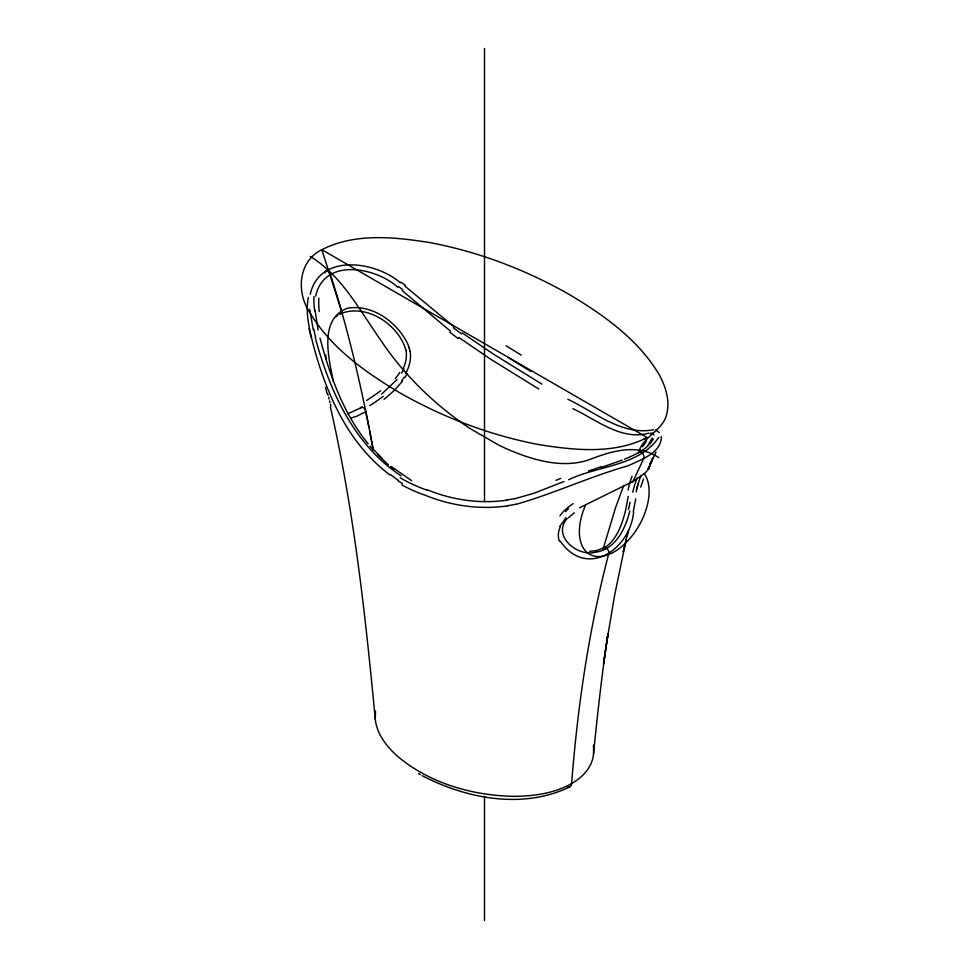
<?xml version="1.0" encoding="UTF-8"?>
<svg xmlns="http://www.w3.org/2000/svg" width="969" height="969" viewBox="0 0 969 969"><rect width="100%" height="100%" fill="white"/><g stroke="black" fill="none" stroke-linecap="round" stroke-linejoin="round"><path stroke-width="1.45" d="M330.344 406.823C353.891 509.633 365.337 614.77 375.33 719.628C377.002 734.308 386.728 746.627 397.411 756.171C429.424 783.206 472.036 795.537 513.449 796.324C533.931 796.3 555.249 793.32 573.115 782.673C579.607 778.701 585.494 773.468 589.358 766.83C591.163 763.729 592.483 760.35 593.198 756.837C597.34 715.837 601.761 674.824 607.926 634.053L603.517 664.116L607.926 634.053M593.67 753.785L593.476 745.137M579.583 507.78L632.999 481.423L644.797 473.284L648.213 469.553L648.673 468.306L647.776 468.427M375.524 711.089L375.257 718.841M606.957 640.812L614.673 594.99L626.253 539.297M308.348 297.374C305.187 313.532 309.608 329.944 313.459 345.57C326.529 394.444 348.283 443.79 389.95 474.955M310.237 294.322C319.455 252.752 375.681 261.194 400.367 282.778M315.652 296.199C324.009 257.342 375.657 267.129 397.738 287.248M627.561 533.834L623.237 551.833L624.557 546.407M633.605 512.068C630.225 549.157 586.778 579.51 560.094 540.968M627.27 535.603L628.675 530.237M603.106 548.926L605.08 547.473M629.789 511.002C625.489 528.747 615.412 549.762 595.075 552.306C577.233 556.896 551.809 535.796 567.228 518.451M602.972 549.508L615.485 507.853L623.757 485.36M648.673 468.548L650.623 463.085L648.346 469.347L652.67 458.167L648.346 469.347M649.787 465.629L656.001 452.014M658.763 437.455C638.741 466.355 598.067 465.52 568.633 479.716M404 368.438L401.566 373.162M559.767 526.47L566.041 517.676M407.101 373.549L404.897 377.571M653.348 439.005C647.292 449.604 635.155 454.655 624.448 459.245M638.498 452.644C643.21 435.578 663.741 430.708 667.023 412.891C669.797 399.931 665.606 386.776 659.586 375.354C638.765 339.877 604.135 315.288 569.445 294.576C526.034 269.83 478.686 251.795 429.546 242.529C394.08 236.969 354.957 232.766 321.829 249.699C298.404 261.024 296.163 291.875 309.414 311.897C330.235 347.362 364.865 371.963 399.555 392.663C442.966 417.409 490.314 435.444 539.454 444.71C574.92 450.27 614.043 454.473 647.171 437.54L321.829 249.699L341.427 310.661A4.082 2.362 60 0 1 339.538 313.992M402.292 381.423L394.589 390.216L384.003 399.385M397.12 379.448L381.556 394.213M568.44 517.797L574.351 512.758M336.001 316.754L337.818 315.3M605.698 547.037C617.495 538.389 622.28 523.635 625.647 510.033A45.604 3.077 -79 0 0 628.203 496.382M362.261 407.222L347.629 413.836M350.451 418.148L356.798 416.234L365.822 411.631A4.118 2.374 60 0 0 362.963 407.501A4.118 2.374 60 0 0 360.189 408.555M339.78 314.041C366.052 302.691 398.719 324.433 405.987 350.366M602.67 548.951L603.178 548.66A4.094 2.362 60 0 1 606.727 548.357L606.739 548.357A4.094 2.362 60 0 1 608.774 553.638C588.97 628.833 577.645 706.098 571.625 783.558A8.212 4.748 60 0 1 567.434 787.046M569.772 786.876C523.236 809.551 466.598 798.856 422.254 775.697M563.958 481.532L534.137 493.185L515.011 498.708M603.723 547.86L596.819 550.525L589.564 551.361M622.195 460.118L600.986 467.518M588.449 471.031L601.374 466.683M515.944 504.364C553.977 493.56 590.012 476.578 628.13 465.774C640.109 460.118 661.839 452.814 661.282 436.631M506.811 500.186C479.934 504.074 452.16 499.992 427.099 489.745M507.477 505.891C479.655 509.912 450.876 505.745 424.919 495.135A227.34 184.57 -65.4 0 1 401.844 484.936M649.024 433.095C621.202 440.98 596.48 419.638 572.836 408.664M653.675 429.727C621.856 435.965 594.857 411.958 567.87 399.289M650.926 433.082L653.954 434.984M655.771 429.933L659.247 432.549M658.787 457.659C637.287 443.099 611.221 451.118 589.261 459.706C564.818 468.088 538.473 461.535 515.242 452.438A297.35 171.67 60 0 1 498.865 445.183L470.135 428.589A297.35 171.67 60 0 1 453.758 416.936C424.979 395.207 399.652 368.85 379.739 338.738C359.16 309.547 341.657 275.584 310.213 256.41M418.511 773.541L420.364 774.631M541.901 384.124L494.154 354.606L462.189 332.876M538.74 388.981L490.895 359.354L458.785 337.442M411.631 480.672L391.282 466.549M402.498 483.652L398.235 480.903M401.13 475.876C353.733 444.771 329.714 390.798 315.325 337.975M405.042 286.182L453.989 326.71M402.196 290.591L450.537 331.192M390.568 466.779L393.923 469.493M388.399 464.878L377.898 454.873M373.731 449.761L382.416 458.688M370.025 446.176L373.901 450.597M368.159 443.875C343.268 413.4 329.969 375.621 319.976 338.06M409.209 348.016L410.032 351.287M330.926 405.914L330.465 404.327M330.005 402.656L329.545 400.912M325.475 387.297L327.147 393.789M329.072 399.083L328.6 397.193M327.885 394.25L328.116 395.243M313.229 329.714L309.753 309.232M333.203 380.999C328.842 358.058 318.619 319.322 347.265 308.263C372.084 303.842 396.842 321.878 407.489 343.377A45.616 41.764 10.4 0 1 409.148 348.041M318.074 329.969L315.046 310.237M365.822 411.631L368.983 427.39M369.661 430.83L373.319 450.258M373.21 449.822C362.333 390.749 348.949 332.028 330.502 274.808A4.142 2.386 60 0 0 327.304 271.041A4.142 2.386 60 0 0 324.954 272.87M326.129 359.027L326.032 358.009M325.947 356.992L325.79 354.969M484.5 48.45L484.5 501.155M484.5 796.397L484.5 920.55M643.985 473.381A49.31 28.464 -60 0 1 636.488 529.716A49.31 28.464 -60 0 1 590.836 554.91A49.31 28.464 -60 0 1 585.337 505.733M638.523 452.596A4.082 2.35 60 0 1 642.362 453.189A4.082 2.35 60 0 1 643.755 458.422L632.999 481.423A4.13 2.386 60 0 1 630.589 482.15M383.239 396.357A46.306 7.897 -37.1 0 1 369.71 405.648M398.295 286.412A191.038 184.958 71.9 0 1 402.801 289.767M458.167 338.544A188.47 93.618 38.5 0 1 449.786 332.21M530.721 371.381A217.662 14.462 33.1 0 1 507.695 357.173M644.058 438.884A185.588 29.215 -46.2 0 1 646.759 437.867M646.565 440.774A69.574 11.216 -43.6 0 1 642.568 446.757M400.815 282.112A190.263 186.048 71.9 0 1 405.514 285.516M461.619 333.954A191.983 95.41 38.9 0 1 453.31 327.716M521.213 355.138A220.69 14.317 33 0 1 506.048 345.703M650.344 433.882A185.164 34.739 -48 0 1 653.094 433.204M652.198 438.012A74.153 14.099 -43.8 0 1 648.116 444.868M555.94 480.345A190.263 50.34 -11.9 0 1 560.772 478.359M514.963 498.55A191.983 154.071 65.9 0 1 506.751 499.98M426.966 490.108A220.69 178.829 -68.2 0 1 400.161 477.729M311.11 337.224A185.164 103.102 61.5 0 1 309.026 328.673M314.683 310.843A74.153 44.804 58.6 0 1 313.932 296.49M315.64 337.454A185.588 109.824 62.2 0 1 313.762 329.072M319.273 311.594A69.574 43.145 60.2 0 1 318.849 298.064M515.908 504.231A196.804 160.297 68.3 0 1 507.441 505.709M398.501 480.442A239.27 194.939 -69.1 0 1 390.313 474.386M628.094 489.999A39.366 7.292 -83 0 1 632.03 476.227M636.403 489.563A43.339 4.893 -77.4 0 1 638.486 483.277M632.733 492.252A34.024 5.196 -81 0 1 637.214 477.947M630.032 502.342A41.376 1.89 -77.4 0 1 628.445 509.549M640.751 487.165A45.628 6.298 -78.7 0 1 643.537 479.086M636.161 492.034A36.737 6.686 -82.8 0 1 640.957 475.949M635.7 498.817A45.083 2.822 -78.9 0 1 633.278 511.535M565.593 511.632A65.202 41.933 -3.8 0 1 568.391 508.628M559.343 541.114A37.319 25.582 -3.2 0 1 560.47 526.615M559.852 515.835A67.975 43.811 -1.6 0 1 573.103 503.674M380.708 390.749A49.237 8.43 -37.1 0 1 366.597 400.476M399.749 372.459A47.856 36.798 -36.5 0 1 395.376 378.37M406.059 350.354A34.593 31.323 -17 0 1 403.274 368.172M404.158 377.28A50.812 41.025 -32 0 1 401.566 381.035M410.202 351.262A40.141 35.889 -17.2 0 1 405.854 373.017"/></g></svg>
